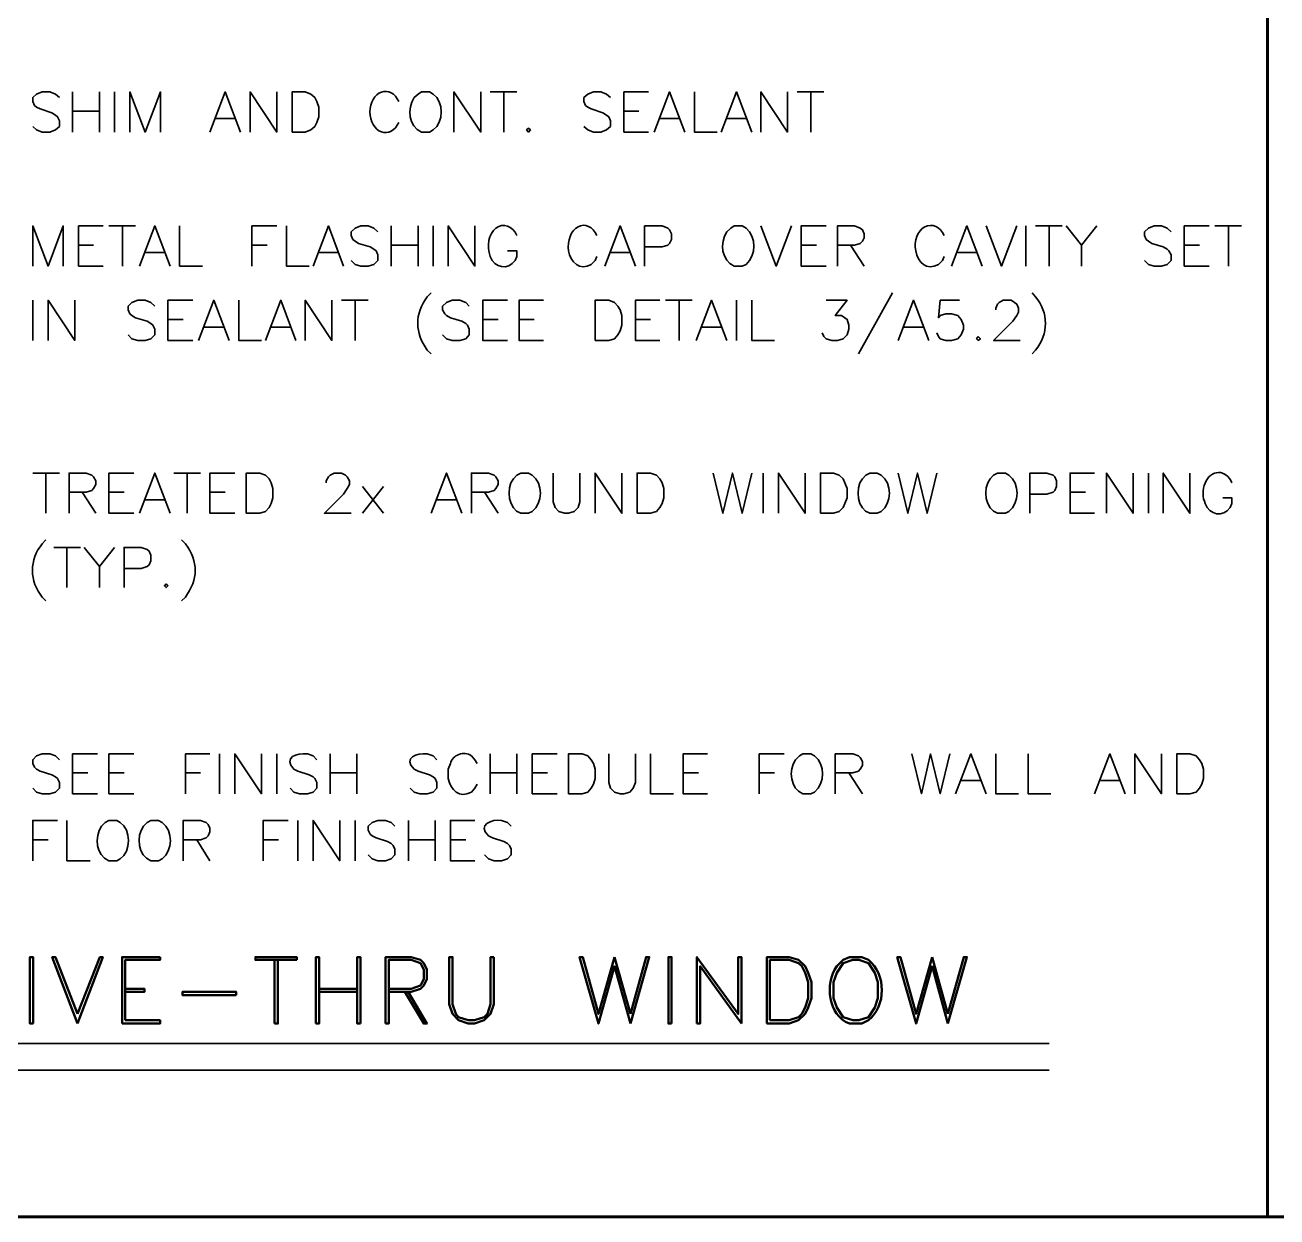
# Model space of a CAD drawing. Header units: inches. Extents: x 5 to 516, y -193 to 129.
# Drawn here: x 349.875 to 351.83, y -12.334 to -10.472 of the extents above; entities that cross this region are included whole.
import ezdxf

# ---------------------------------------------------------------- set-up
doc = ezdxf.new("R2010")
doc.units = ezdxf.units.IN
doc.header["$MEASUREMENT"] = 0
doc.layers.add('PDF6_Geometry', color=7, linetype='Continuous')

msp = doc.modelspace()

# ---------------------------------------------------------------- linework, layer by layer
at = {"layer": 'PDF6_Geometry', "lineweight": 60}
msp.add_lwpolyline([(351.8157008, -12.3344711), (351.8157008, -8.5589156)], dxfattribs=at)
at = {"layer": 'PDF6_Geometry', "lineweight": 35}
for points in [[(349.9290347, -10.5855822), (349.9229236, -10.5800267), (349.9140347, -10.5766933), (349.902368, -10.5766933), (349.8934791, -10.5800267), (349.887368, -10.5855822), (349.887368, -10.5916933), (349.8901458, -10.5978044), (349.8934791, -10.6005822), (349.8990347, -10.60336), (349.917368, -10.6094711), (349.9229236, -10.6128044), (349.9262569, -10.6155822), (349.9290347, -10.6216933), (349.9290347, -10.6305822), (349.9229236, -10.6361378), (349.9140347, -10.6394711), (349.902368, -10.6394711), (349.8934791, -10.6361378), (349.887368, -10.6305822)], [(349.9495899, -10.5766937), (349.9495899, -10.6394715)], [(349.9918121, -10.5766937), (349.9918121, -10.6394715)], [(350.0151457, -10.5766937), (350.0151457, -10.6394715)], [(350.0390341, -10.6394706), (350.0390341, -10.5766928), (350.062923, -10.6394706), (350.0868119, -10.5766928), (350.0868119, -10.6394706)], [(350.1640341, -10.6394706), (350.187923, -10.5766928), (350.2118119, -10.6394706)], [(350.2268122, -10.6394706), (350.2268122, -10.5766928), (350.2684788, -10.6394706), (350.2684788, -10.5766928)], [(350.5129231, -10.580027), (350.506812, -10.5766937), (350.4945898, -10.5766937), (350.4890342, -10.580027), (350.4829231, -10.5855826)], [(350.5451456, -10.6394706), (350.5451456, -10.5766928), (350.5873678, -10.6394706), (350.5873678, -10.5766928)], [(350.6018122, -10.5766937), (350.6434788, -10.5766937)], [(350.622923, -10.5766937), (350.622923, -10.6394715)], [(350.7895897, -10.5855822), (350.7834785, -10.5800267), (350.7745897, -10.5766933), (350.762923, -10.5766933), (350.7540341, -10.5800267), (350.747923, -10.5855822), (350.747923, -10.5916933), (350.7507008, -10.5978044), (350.7540341, -10.6005822), (350.7595897, -10.60336), (350.777923, -10.6094711), (350.7834785, -10.6128044), (350.7868119, -10.6155822), (350.7895897, -10.6216933), (350.7895897, -10.6305822), (350.7834785, -10.6361378), (350.7745897, -10.6394711), (350.762923, -10.6394711), (350.7540341, -10.6361378), (350.747923, -10.6305822)], [(350.8490344, -10.6394706), (350.810701, -10.6394706), (350.810701, -10.5766928), (350.8490344, -10.5766928)], [(350.857923, -10.6394706), (350.8818119, -10.5766928), (350.9057008, -10.6394706)], [(350.9207011, -10.5766937), (350.9207011, -10.6394715), (350.9562566, -10.6394715)], [(350.9623677, -10.6394706), (350.9862566, -10.5766928), (351.0101455, -10.6394706)], [(351.0245897, -10.6394706), (351.0245897, -10.5766928), (351.0662564, -10.6394706), (351.0662564, -10.5766928)], [(351.0812563, -10.5766937), (351.122923, -10.5766937)], [(351.1023677, -10.5766937), (351.1023677, -10.6394715)], [(349.9495899, -10.6066936), (349.9918122, -10.6066936)], [(350.810701, -10.6066936), (350.8340344, -10.6066936)], [(350.1729232, -10.6183604), (350.2029232, -10.6183604)], [(350.8668121, -10.6183604), (350.8968121, -10.6183604)], [(350.9712563, -10.6183604), (351.0012563, -10.6183604)], [(350.4945898, -10.6394715), (350.506812, -10.6394715), (350.5129231, -10.6361381)], [(349.887368, -10.8489161), (349.887368, -10.7861384), (349.9112569, -10.8489161), (349.9351458, -10.7861384), (349.9351458, -10.8489161)], [(349.9973679, -10.8489161), (349.9590346, -10.8489161), (349.9590346, -10.7861384), (349.9973679, -10.7861384)], [(350.0062566, -10.7861381), (350.0479232, -10.7861381)], [(350.0273679, -10.7861381), (350.0273679, -10.8489159)], [(350.0540347, -10.8489161), (350.0779235, -10.7861384), (350.1018124, -10.8489161)], [(350.1168121, -10.7861381), (350.1168121, -10.8489159), (350.1523677, -10.8489159)], [(350.2295898, -10.8489161), (350.2295898, -10.7861384), (350.2684787, -10.7861384)], [(350.2834788, -10.7861381), (350.2834788, -10.8489159), (350.3190344, -10.8489159)], [(350.3251455, -10.8489161), (350.3490344, -10.7861384), (350.3729232, -10.8489161)], [(350.4262564, -10.7955827), (350.4201453, -10.7894716), (350.4112564, -10.7861383), (350.3995898, -10.7861383), (350.3907009, -10.7894716), (350.3845898, -10.7955827), (350.3845898, -10.8011383), (350.3873675, -10.8072494), (350.3907009, -10.8100272), (350.3962564, -10.8133605), (350.4145898, -10.818916), (350.4201453, -10.8222494), (350.4234786, -10.8250272), (350.4262564, -10.8311383), (350.4262564, -10.8400272), (350.4201453, -10.8461383), (350.4112564, -10.848916), (350.3995898, -10.848916), (350.3907009, -10.8461383), (350.3845898, -10.8400272)], [(350.4473678, -10.7861381), (350.4473678, -10.8489159)], [(350.4890345, -10.7861381), (350.4890345, -10.8489159)], [(350.5129229, -10.7861381), (350.5129229, -10.8489159)], [(350.5362565, -10.8489161), (350.5362565, -10.7861384), (350.5779231, -10.8489161), (350.5779231, -10.7861384)], [(350.7807011, -10.8489161), (350.80459, -10.7861384), (350.8284789, -10.8489161)], [(350.8429231, -10.8489161), (350.8429231, -10.7861384), (350.8701453, -10.7861384), (350.8790342, -10.7894717), (350.881812, -10.7922495), (350.8851453, -10.7983606), (350.8851453, -10.8072495), (350.881812, -10.8133606), (350.8790342, -10.8161384), (350.8701453, -10.8189161), (350.8429231, -10.8189161)], [(351.0012564, -10.7894714), (350.9951452, -10.7861381), (350.982923, -10.7861381), (350.9773675, -10.7894714), (350.9712564, -10.7955825)], [(351.0245897, -10.7861381), (351.0484786, -10.8489159), (351.0723675, -10.7861381)], [(351.1262566, -10.8489161), (351.0873677, -10.8489161), (351.0873677, -10.7861384), (351.1262566, -10.7861384)], [(351.1440344, -10.8489161), (351.1440344, -10.7861384), (351.170701, -10.7861384), (351.1795899, -10.7894717), (351.1829232, -10.7922495), (351.185701, -10.7983606), (351.185701, -10.8044717), (351.1829232, -10.8100272), (351.1795899, -10.8133606), (351.170701, -10.8161384), (351.1440344, -10.8161384)], [(351.3223678, -10.8489161), (351.3462567, -10.7861384), (351.3701456, -10.8489161)], [(351.3762567, -10.7861381), (351.4001456, -10.8489159), (351.4240345, -10.7861381)], [(351.4384787, -10.7861381), (351.4384787, -10.8489159)], [(351.4534786, -10.7861381), (351.4951453, -10.7861381)], [(351.47459, -10.7861381), (351.47459, -10.8489159)], [(351.5012567, -10.7861381), (351.5251456, -10.8161381), (351.5251456, -10.8489159)], [(351.5490343, -10.7861381), (351.5251454, -10.8161381)], [(351.6651457, -10.7955827), (351.6590346, -10.7894716), (351.6501457, -10.7861383), (351.6384791, -10.7861383), (351.6295902, -10.7894716), (351.6234791, -10.7955827), (351.6234791, -10.8011383), (351.6262568, -10.8072494), (351.6295902, -10.8100272), (351.6351457, -10.8133605), (351.6529235, -10.818916), (351.6590346, -10.8222494), (351.6618124, -10.8250272), (351.6651457, -10.8311383), (351.6651457, -10.8400272), (351.6590346, -10.8461383), (351.6501457, -10.848916), (351.6384791, -10.848916), (351.6295902, -10.8461383), (351.6234791, -10.8400272)], [(351.7245899, -10.8489161), (351.685701, -10.8489161), (351.685701, -10.7861384), (351.7245899, -10.7861384)], [(351.7334785, -10.7861381), (351.7751452, -10.7861381)], [(351.7545899, -10.7861381), (351.7545899, -10.8489159)], [(349.9590346, -10.816138), (349.9823679, -10.816138)], [(350.0629232, -10.8278047), (350.0929232, -10.8278047)], [(350.2295898, -10.816138), (350.2534787, -10.816138)], [(350.3340346, -10.8278047), (350.3640346, -10.8278047)], [(350.4473678, -10.816138), (350.4890345, -10.816138)], [(350.6407011, -10.8400269), (350.6434788, -10.8339158), (350.6434788, -10.8250269), (350.6290344, -10.8250269)], [(350.7895897, -10.8278047), (350.8195896, -10.8278047)], [(351.0873677, -10.816138), (351.1112566, -10.816138)], [(351.1645896, -10.816138), (351.1857008, -10.8489158)], [(351.3318124, -10.8278047), (351.3612568, -10.8278047)], [(351.685701, -10.816138), (351.7095899, -10.816138)], [(350.7595899, -10.846138), (350.7657011, -10.8400269), (350.7684788, -10.8339158)], [(350.982923, -10.8489159), (350.9951452, -10.8489159), (351.0012564, -10.8461381)], [(351.3018121, -10.846138), (351.3079232, -10.8400269), (351.310701, -10.8339158)], [(349.887368, -10.9022484), (349.887368, -10.9650262)], [(349.9112565, -10.9650265), (349.9112565, -10.9022487), (349.9529231, -10.9650265), (349.9529231, -10.9022487)], [(350.0779231, -10.911693), (350.071812, -10.9055819), (350.0629231, -10.9022486), (350.0512565, -10.9022486), (350.0423676, -10.9055819), (350.0362565, -10.911693), (350.0362565, -10.9172486), (350.0390343, -10.9233597), (350.0423676, -10.9261375), (350.0479231, -10.9294708), (350.0662565, -10.9350264), (350.071812, -10.9383597), (350.0751454, -10.9411375), (350.0779231, -10.9472486), (350.0779231, -10.9561375), (350.071812, -10.9622486), (350.0629231, -10.9650264), (350.0512565, -10.9650264), (350.0423676, -10.9622486), (350.0362565, -10.9561375)], [(350.1373679, -10.9650265), (350.098479, -10.9650265), (350.098479, -10.9022487), (350.1373679, -10.9022487)], [(350.1462565, -10.9650265), (350.1701454, -10.9022487), (350.1940343, -10.9650265)], [(350.2090346, -10.9022484), (350.2090346, -10.9650262), (350.2445901, -10.9650262)], [(350.2507012, -10.9650265), (350.2745901, -10.9022487), (350.298479, -10.9650265)], [(350.3129232, -10.9650265), (350.3129232, -10.9022487), (350.3545898, -10.9650265), (350.3545898, -10.9022487)], [(350.3695898, -10.9022484), (350.4112565, -10.9022484)], [(350.3907012, -10.9022484), (350.3907012, -10.9650262)], [(350.5095897, -10.8905828), (350.5034786, -10.8966939)], [(350.5690346, -10.911693), (350.563479, -10.9055819), (350.5545902, -10.9022486), (350.5423679, -10.9022486), (350.533479, -10.9055819), (350.5273679, -10.911693), (350.5273679, -10.9172486), (350.5307013, -10.9233597), (350.533479, -10.9261375), (350.5395902, -10.9294708), (350.5573679, -10.9350264), (350.563479, -10.9383597), (350.5662568, -10.9411375), (350.5690346, -10.9472486), (350.5690346, -10.9561375), (350.563479, -10.9622486), (350.5545902, -10.9650264), (350.5423679, -10.9650264), (350.533479, -10.9622486), (350.5273679, -10.9561375)], [(350.6290343, -10.9650265), (350.5901454, -10.9650265), (350.5901454, -10.9022487), (350.6290343, -10.9022487)], [(350.6851454, -10.9650265), (350.646812, -10.9650265), (350.646812, -10.9022487), (350.6851454, -10.9022487)], [(350.866812, -10.9650265), (350.8284787, -10.9650265), (350.8284787, -10.9022487), (350.866812, -10.9022487)], [(350.8757012, -10.9022484), (350.9173679, -10.9022484)], [(350.896812, -10.9022484), (350.896812, -10.9650262)], [(350.9234787, -10.9650265), (350.9473676, -10.9022487), (350.9712565, -10.9650265)], [(350.9862562, -10.9022484), (350.9862562, -10.9650262)], [(351.0101453, -10.9022484), (351.0101453, -10.9650262), (351.0457008, -10.9650262)], [(351.1262567, -10.9022484), (351.1590345, -10.9022484), (351.1407012, -10.9261373), (351.1501456, -10.9261373), (351.1557012, -10.9294706), (351.1590345, -10.9322484), (351.1618123, -10.9411373), (351.1618123, -10.9472484), (351.1590345, -10.9561373), (351.1529234, -10.9622484), (351.1440345, -10.9650262), (351.1351456, -10.9650262), (351.1262567, -10.9622484), (351.1229234, -10.9589151), (351.1201456, -10.9533595)], [(351.2301454, -10.8905828), (351.176812, -10.9861383)], [(351.2390344, -10.9650265), (351.2629233, -10.9022487), (351.2868122, -10.9650265)], [(351.3345901, -10.9022484), (351.3045901, -10.9022484), (351.3018123, -10.9294706), (351.3045901, -10.9261373), (351.313479, -10.9233595), (351.3223678, -10.9233595), (351.3318123, -10.9261373), (351.3373678, -10.9322484), (351.3407012, -10.9411373), (351.3407012, -10.9472484), (351.3373678, -10.9561373), (351.3318123, -10.9622484), (351.3223678, -10.9650262), (351.313479, -10.9650262), (351.3045901, -10.9622484), (351.3018123, -10.9589151), (351.2990345, -10.9533595)], [(351.3912567, -10.9172484), (351.3912567, -10.9144706), (351.3940345, -10.9083595), (351.3968122, -10.9055817), (351.4029234, -10.9022484), (351.4151456, -10.9022484), (351.4207011, -10.9055817), (351.4240345, -10.9083595), (351.4268122, -10.9144706), (351.4268122, -10.9205817), (351.4240345, -10.9261373), (351.4179234, -10.9350262), (351.3879234, -10.9650262), (351.42959, -10.9650262)], [(350.098479, -10.9322495), (350.1223679, -10.9322495)], [(350.1551456, -10.9444712), (350.1851456, -10.9444712)], [(350.2595898, -10.9444712), (350.2895898, -10.9444712)], [(350.5901454, -10.9322495), (350.6140343, -10.9322495)], [(350.646812, -10.9322495), (350.6707009, -10.9322495)], [(350.8284787, -10.9322495), (350.8523675, -10.9322495)], [(350.9323678, -10.9444712), (350.9623678, -10.9444712)], [(351.247923, -10.9444712), (351.277923, -10.9444712)], [(350.5034786, -10.9800272), (350.5095897, -10.9861383)], [(349.887368, -11.1722487), (349.9290347, -11.1722487)], [(349.9079233, -11.1722487), (349.9079233, -11.2350265)], [(349.9440346, -11.2350268), (349.9440346, -11.172249), (349.9707013, -11.172249), (349.9795902, -11.1755823), (349.9823679, -11.1783601), (349.9857013, -11.1844712), (349.9857013, -11.1900268), (349.9823679, -11.1961379), (349.9795902, -11.1994712), (349.9707013, -11.202249), (349.9440346, -11.202249)], [(350.0451455, -11.2350268), (350.0062566, -11.2350268), (350.0062566, -11.172249), (350.0451455, -11.172249)], [(350.0540347, -11.2350268), (350.0779235, -11.172249), (350.1018124, -11.2350268)], [(350.107923, -11.1722487), (350.1495897, -11.1722487)], [(350.1284789, -11.1722487), (350.1284789, -11.2350265)], [(350.202923, -11.2350268), (350.1640341, -11.2350268), (350.1640341, -11.172249), (350.202923, -11.172249)], [(350.3457013, -11.1872487), (350.3457013, -11.1844709), (350.3490346, -11.1783598), (350.3518124, -11.175582), (350.3579235, -11.1722487), (350.3695902, -11.1722487), (350.3757013, -11.175582), (350.3784791, -11.1783598), (350.3818124, -11.1844709), (350.3818124, -11.1900265), (350.3784791, -11.1961376), (350.3729235, -11.2050265), (350.3429235, -11.2350265), (350.3845902, -11.2350265)], [(350.5095897, -11.2350268), (350.5334786, -11.172249), (350.5573675, -11.2350268)], [(350.5723678, -11.2350268), (350.5723678, -11.172249), (350.5990345, -11.172249), (350.6079234, -11.1755823), (350.6107011, -11.1783601), (350.6140345, -11.1844712), (350.6140345, -11.1900268), (350.6107011, -11.1961379), (350.6079234, -11.1994712), (350.5990345, -11.202249), (350.5723678, -11.202249)], [(350.6673675, -11.1755821), (350.6618119, -11.1722487), (350.6495897, -11.1722487), (350.6434786, -11.1755821), (350.637923, -11.1811376)], [(350.7001455, -11.1722487), (350.7001455, -11.2172487), (350.7034788, -11.2261376), (350.7090343, -11.2322487), (350.7179232, -11.2350265), (350.7240343, -11.2350265), (350.7329232, -11.2322487), (350.7390343, -11.2261376), (350.7418121, -11.2172487), (350.7418121, -11.1722487)], [(350.7657012, -11.2350268), (350.7657012, -11.172249), (350.8073678, -11.2350268), (350.8073678, -11.172249)], [(350.9501455, -11.1722487), (350.9651454, -11.2350265), (350.9801454, -11.1722487), (350.9951454, -11.2350265), (351.0101454, -11.1722487)], [(351.0279229, -11.1722487), (351.0279229, -11.2350265)], [(351.0518119, -11.2350268), (351.0518119, -11.172249), (351.0934786, -11.2350268), (351.0934786, -11.172249)], [(351.2123673, -11.1755821), (351.2062562, -11.1722487), (351.1945895, -11.1722487), (351.1884784, -11.1755821), (351.1829229, -11.1811376)], [(351.2390344, -11.1722487), (351.2540344, -11.2350265), (351.2690344, -11.1722487), (351.2840344, -11.2350265), (351.2990344, -11.1722487)], [(351.4118121, -11.1755821), (351.4062566, -11.1722487), (351.3940343, -11.1722487), (351.3879232, -11.1755821), (351.3823677, -11.1811376)], [(351.4445895, -11.2350268), (351.4445895, -11.172249), (351.4712562, -11.172249), (351.4807007, -11.1755823), (351.4834784, -11.1783601), (351.4862562, -11.1844712), (351.4862562, -11.1933601), (351.4834784, -11.1994712), (351.4807007, -11.202249), (351.4712562, -11.2050268), (351.4445895, -11.2050268)], [(351.5457009, -11.2350268), (351.5073676, -11.2350268), (351.5073676, -11.172249), (351.5457009, -11.172249)], [(351.5640342, -11.2350268), (351.5640342, -11.172249), (351.6057009, -11.2350268), (351.6057009, -11.172249)], [(351.6295899, -11.1722487), (351.6295899, -11.2350265)], [(351.6529229, -11.2350268), (351.6529229, -11.172249), (351.6945895, -11.2350268), (351.6945895, -11.172249)], [(349.9645899, -11.2022486), (349.985701, -11.2350264)], [(350.0062566, -11.2022486), (350.0301455, -11.2022486)], [(350.1640341, -11.2022486), (350.187923, -11.2022486)], [(350.4351455, -11.1933601), (350.4023677, -11.2350268)], [(350.4023679, -11.1933601), (350.4351457, -11.2350268)], [(350.5929231, -11.2022486), (350.6140342, -11.2350264)], [(351.5073676, -11.2022486), (351.5312565, -11.2022486)], [(350.0629232, -11.2139154), (350.0929232, -11.2139154)], [(350.5184788, -11.2139154), (350.5484788, -11.2139154)], [(351.7573675, -11.2261376), (351.7601452, -11.2200265), (351.7601452, -11.2111376), (351.7457008, -11.2111376)], [(350.6495897, -11.2350265), (350.6618119, -11.2350265), (350.6673675, -11.2322487)], [(351.1945895, -11.2350265), (351.2062562, -11.2350265), (351.2123673, -11.2322487)], [(351.3940343, -11.2350265), (351.4062566, -11.2350265), (351.4118121, -11.2322487)], [(349.9079233, -11.2766934), (349.9023677, -11.2828046)], [(350.1195898, -11.2766934), (350.1257009, -11.2828046)], [(349.9201456, -11.2883602), (349.9618122, -11.2883602)], [(349.9407009, -11.2883602), (349.9407009, -11.351138)], [(349.9679231, -11.2883602), (349.991812, -11.3183602), (349.991812, -11.351138)], [(350.0151457, -11.2883602), (349.9918123, -11.3183602)], [(350.0301456, -11.3511382), (350.0301456, -11.2883605), (350.0568123, -11.2883605), (350.0662567, -11.2916938), (350.0690345, -11.2944716), (350.0718123, -11.3005827), (350.0718123, -11.3094716), (350.0690345, -11.3155827), (350.0662567, -11.3183605), (350.0568123, -11.3211382), (350.0301456, -11.3211382)], [(349.9023677, -11.3661379), (349.9079233, -11.3716934)], [(350.1257009, -11.3661379), (350.1195898, -11.3716934)], [(349.9290347, -11.6200264), (349.9229236, -11.6139152), (349.9140347, -11.6111375), (349.902368, -11.6111375), (349.8934791, -11.6139152), (349.887368, -11.6200264), (349.887368, -11.6261375), (349.8901458, -11.631693), (349.8934791, -11.6350264), (349.8990347, -11.6378041), (349.917368, -11.6439152), (349.9229236, -11.646693), (349.9262569, -11.6494708), (349.9290347, -11.6555819), (349.9290347, -11.6644708), (349.9229236, -11.6705819), (349.9140347, -11.6733597), (349.902368, -11.6733597), (349.8934791, -11.6705819), (349.887368, -11.6644708)], [(349.9884788, -11.6733598), (349.9495899, -11.6733598), (349.9495899, -11.6111376), (349.9884788, -11.6111376)], [(350.0451455, -11.6733598), (350.0062566, -11.6733598), (350.0062566, -11.6111376), (350.0451455, -11.6111376)], [(350.1257012, -11.6733598), (350.1257012, -11.6111376), (350.1640346, -11.6111376)], [(350.1790347, -11.6111378), (350.1790347, -11.6733601)], [(350.2029231, -11.6733598), (350.2029231, -11.6111376), (350.2445898, -11.6733598), (350.2445898, -11.6111376)], [(350.2684788, -11.6111378), (350.2684788, -11.6733601)], [(350.3312563, -11.6200264), (350.3251452, -11.6139152), (350.3162563, -11.6111375)], [(350.3518122, -11.6111378), (350.3518122, -11.6733601)], [(350.3934788, -11.6111378), (350.3934788, -11.6733601)], [(350.5184788, -11.6200264), (350.5129233, -11.6139152), (350.5034788, -11.6111375)], [(350.6018122, -11.6111378), (350.6018122, -11.6733601)], [(350.6434788, -11.6111378), (350.6434788, -11.6733601)], [(350.7062568, -11.6733598), (350.6673679, -11.6733598), (350.6673679, -11.6111376), (350.7062568, -11.6111376)], [(350.786812, -11.6111378), (350.786812, -11.6555823), (350.7895898, -11.6644712), (350.7957009, -11.6705823), (350.8045898, -11.6733601), (350.8107009, -11.6733601), (350.8195898, -11.6705823), (350.8251453, -11.6644712), (350.8284787, -11.6555823), (350.8284787, -11.6111378)], [(350.8523677, -11.6111378), (350.8523677, -11.6733601), (350.8879233, -11.6733601)], [(350.9412562, -11.6733598), (350.9029229, -11.6733598), (350.9029229, -11.6111376), (350.9412562, -11.6111376)], [(351.021812, -11.6733598), (351.021812, -11.6111376), (351.0607009, -11.6111376)], [(351.1084787, -11.6139156), (351.1023676, -11.6111378), (351.0901454, -11.6111378), (351.0845898, -11.6139156), (351.0784787, -11.6200267)], [(351.1407012, -11.6733598), (351.1407012, -11.6111376), (351.1679234, -11.6111376), (351.1768123, -11.6139153), (351.17959, -11.6166931), (351.1829234, -11.6228042), (351.1829234, -11.6289153), (351.17959, -11.6350265), (351.1768123, -11.6378042), (351.1679234, -11.640582), (351.1407012, -11.640582)], [(351.2601453, -11.6111378), (351.2751453, -11.6733601), (351.2895897, -11.6111378), (351.3045897, -11.6733601), (351.3195897, -11.6111378)], [(351.3284786, -11.6733598), (351.3523675, -11.6111376), (351.3762564, -11.6733598)], [(351.3912567, -11.6111378), (351.3912567, -11.6733601), (351.4268122, -11.6733601)], [(351.4418119, -11.6111378), (351.4418119, -11.6733601), (351.4773674, -11.6733601)], [(351.5457011, -11.6733598), (351.5695899, -11.6111376), (351.5934788, -11.6733598)], [(351.6084785, -11.6733598), (351.6084785, -11.6111376), (351.6501452, -11.6733598), (351.6501452, -11.6111376)], [(349.9495899, -11.6405828), (349.9734788, -11.6405828)], [(350.0062566, -11.6405828), (350.0301455, -11.6405828)], [(350.1257012, -11.6405828), (350.1495901, -11.6405828)], [(350.2951452, -11.6350264), (350.3012563, -11.6378041), (350.3190341, -11.6439152), (350.3251452, -11.646693), (350.327923, -11.6494708), (350.3312563, -11.6555819), (350.3312563, -11.6644708), (350.3251452, -11.6705819), (350.3162563, -11.6733597), (350.3040341, -11.6733597), (350.2951452, -11.6705819), (350.2895897, -11.6644708)], [(350.3518122, -11.6405828), (350.3934788, -11.6405828)], [(350.4829233, -11.6350264), (350.4890344, -11.6378041), (350.5068122, -11.6439152), (350.5129233, -11.646693), (350.5157011, -11.6494708), (350.5184788, -11.6555819), (350.5184788, -11.6644708), (350.5129233, -11.6705819), (350.5034788, -11.6733597), (350.4918122, -11.6733597), (350.4829233, -11.6705819), (350.4768122, -11.6644708)], [(350.6018122, -11.6405828), (350.6434788, -11.6405828)], [(350.6673679, -11.6405828), (350.6912568, -11.6405828)], [(350.9029229, -11.6405828), (350.9268118, -11.6405828)], [(351.021812, -11.6405828), (351.0457009, -11.6405828)], [(351.161812, -11.6405828), (351.1829231, -11.6733606)], [(350.5723674, -11.6705822), (350.577923, -11.6644711), (350.5812563, -11.65836)], [(351.0901454, -11.6733601), (351.1023676, -11.6733601), (351.1084787, -11.6705823)], [(351.3373677, -11.6528045), (351.3673677, -11.6528045)], [(351.5551457, -11.6528045), (351.5845901, -11.6528045)], [(349.887368, -11.7778045), (349.887368, -11.7150267), (349.9262569, -11.7150267)], [(349.9407009, -11.7150264), (349.9407009, -11.7778042), (349.976812, -11.7778042)], [(350.0240343, -11.7183598), (350.0184788, -11.7150264), (350.0062566, -11.7150264), (350.000701, -11.7183598), (349.9945899, -11.7239153)], [(350.0895901, -11.7183598), (350.0840345, -11.7150264), (350.0718123, -11.7150264), (350.0662567, -11.7183598), (350.0601456, -11.7239153)], [(350.1223675, -11.7778045), (350.1223675, -11.7150267), (350.1495897, -11.7150267), (350.1584786, -11.7183601), (350.1612564, -11.7211378), (350.1640341, -11.7272489), (350.1640341, -11.7328045), (350.1612564, -11.7389156), (350.1584786, -11.7422489), (350.1495897, -11.7450267), (350.1223675, -11.7450267)], [(350.2473675, -11.7778045), (350.2473675, -11.7150267), (350.2862564, -11.7150267)], [(350.3012564, -11.7150264), (350.3012564, -11.7778042)], [(350.3251455, -11.7778045), (350.3251455, -11.7150267), (350.3668121, -11.7778045), (350.3668121, -11.7150267)], [(350.3907012, -11.7150264), (350.3907012, -11.7778042)], [(350.4529231, -11.7239161), (350.4473676, -11.7183605), (350.4384787, -11.7150272), (350.4262565, -11.7150272), (350.4173676, -11.7183605), (350.4112565, -11.7239161), (350.4112565, -11.7300272), (350.4145898, -11.7361383), (350.4173676, -11.7389161), (350.4234787, -11.7422494), (350.4412565, -11.747805), (350.4473676, -11.7511383), (350.4501454, -11.7539161), (350.4529231, -11.7600272), (350.4529231, -11.7689161), (350.4473676, -11.7750272), (350.4384787, -11.777805), (350.4262565, -11.777805), (350.4173676, -11.7750272), (350.4112565, -11.7689161)], [(350.4740345, -11.7150264), (350.4740345, -11.7778042)], [(350.5157012, -11.7150264), (350.5157012, -11.7778042)], [(350.577923, -11.7778045), (350.5395897, -11.7778045), (350.5395897, -11.7150267), (350.577923, -11.7150267)], [(350.6345897, -11.7239161), (350.6290342, -11.7183605), (350.6195897, -11.7150272)], [(349.887368, -11.7450264), (349.9112569, -11.7450264)], [(350.1434789, -11.7450264), (350.1640344, -11.7778041)], [(350.2473675, -11.7450264), (350.2712564, -11.7450264)], [(350.4740345, -11.7450264), (350.5157012, -11.7450264)], [(350.5395897, -11.7450264), (350.5634785, -11.7450264)], [(350.5990342, -11.7389161), (350.6051453, -11.7422494), (350.6229231, -11.747805), (350.6290342, -11.7511383), (350.631812, -11.7539161), (350.6345897, -11.7600272), (350.6345897, -11.7689161), (350.6290342, -11.7750272), (350.6195897, -11.777805), (350.6079231, -11.777805), (350.5990342, -11.7750272), (350.5929231, -11.7689161)], [(350.0062566, -11.7778042), (350.0184788, -11.7778042), (350.0240343, -11.7750264)], [(350.0718123, -11.7778042), (350.0840345, -11.7778042), (350.0895901, -11.7750264)], [(348.465701, -12.0633597), (351.4745897, -12.0633597)], [(348.465701, -12.1050264), (351.4745897, -12.1050264)]]:
    msp.add_lwpolyline(points, dxfattribs=at)
for points in [[(350.2923679, -10.6394706), (350.2923679, -10.5766928), (350.3129234, -10.5766928), (350.3218123, -10.5800262), (350.3279234, -10.5855817), (350.3312568, -10.5916928), (350.3340346, -10.6005817), (350.3340346, -10.6155817), (350.3312568, -10.6244706), (350.3279234, -10.6305817), (350.3218123, -10.6361373), (350.3129234, -10.6394706)], [(350.661812, -10.6333603), (350.6584787, -10.6361381), (350.661812, -10.6394714), (350.6645898, -10.6361381)], [(350.7657012, -10.9650265), (350.7657012, -10.9022487), (350.7868123, -10.9022487), (350.7957012, -10.905582), (350.8012567, -10.9116931), (350.8045901, -10.9172487), (350.8073678, -10.9261376), (350.8073678, -10.9411376), (350.8045901, -10.9500265), (350.8012567, -10.9561376), (350.7957012, -10.9622487), (350.7868123, -10.9650265)], [(351.3640344, -10.958915), (351.3612567, -10.9622484), (351.3640344, -10.9650262), (351.3673678, -10.9622484)], [(350.2207013, -11.2350268), (350.2207013, -11.172249), (350.2418124, -11.172249), (350.2507013, -11.1755823), (350.2568124, -11.1811379), (350.2595902, -11.187249), (350.262368, -11.1961379), (350.262368, -11.2111379), (350.2595902, -11.2200268), (350.2568124, -11.2261379), (350.2507013, -11.232249), (350.2418124, -11.2350268)], [(350.8312563, -11.2350268), (350.8312563, -11.172249), (350.8523674, -11.172249), (350.8612563, -11.1755823), (350.8668119, -11.1811379), (350.8701452, -11.187249), (350.872923, -11.1961379), (350.872923, -11.2111379), (350.8701452, -11.2200268), (350.8668119, -11.2261379), (350.8612563, -11.232249), (350.8523674, -11.2350268)], [(351.1173676, -11.2350268), (351.1173676, -11.172249), (351.1379232, -11.172249), (351.1468121, -11.1755823), (351.1529232, -11.1811379), (351.155701, -11.187249), (351.1590343, -11.1961379), (351.1590343, -11.2111379), (351.155701, -11.2200268), (351.1529232, -11.2261379), (351.1468121, -11.232249), (351.1379232, -11.2350268)], [(350.0957013, -11.3450268), (350.0929235, -11.3483602), (350.0957013, -11.3511379), (350.0984791, -11.3483602)], [(350.7240345, -11.6733598), (350.7240345, -11.6111376), (350.7451456, -11.6111376), (350.7540345, -11.6139153), (350.7595901, -11.6200265), (350.7629234, -11.6261376), (350.7657012, -11.6350265), (350.7657012, -11.6494709), (350.7629234, -11.6583598), (350.7595901, -11.6644709), (350.7540345, -11.670582), (350.7451456, -11.6733598)], [(351.6740343, -11.6733598), (351.6740343, -11.6111376), (351.6945898, -11.6111376), (351.7040343, -11.6139153), (351.7095898, -11.6200265), (351.7129231, -11.6261376), (351.7157009, -11.6350265), (351.7157009, -11.6494709), (351.7129231, -11.6583598), (351.7095898, -11.6644709), (351.7040343, -11.670582), (351.6945898, -11.6733598)]]:
    msp.add_lwpolyline(points, close=True, dxfattribs=at)
for points in [[(351.4479233, -10.8905828), (351.4534789, -10.8966939, -0.369416811), (351.4534789, -10.9800272), (351.4479233, -10.9861383)], [(350.5812563, -11.6261378), (350.577923, -11.6200267), (350.5723674, -11.6139156, 0.508478841), (350.5395897, -11.6261378), (350.5362563, -11.6350267), (350.5362563, -11.6494711)]]:
    msp.add_lwpolyline(points, format="xyb", dxfattribs=at)
at = {"layer": 'PDF6_Geometry', "lineweight": 50}
for points in [[(349.8879232, -12.032249), (349.8879232, -11.9283601), (349.8829232, -11.9283601), (349.8829232, -12.032249)], [(350.2995896, -11.9328046), (350.2351452, -11.9328046), (350.2351452, -11.9283601), (350.2995896, -11.9283601)], [(350.3295897, -12.0322488), (350.3295897, -11.9283599), (350.3345897, -11.9283599), (350.3345897, -12.0322488)], [(350.3990342, -12.032249), (350.3990342, -11.9283601), (350.3940342, -11.9283601), (350.3940342, -12.032249)], [(350.6073675, -11.9283601), (350.6023675, -11.9283601), (350.6023675, -12.002249), (350.5973675, -12.017249), (350.5923675, -12.022249), (350.5773675, -12.027249), (350.5673675, -12.027249), (350.5523675, -12.022249), (350.5479231, -12.017249), (350.5429231, -12.002249), (350.5429231, -11.9283601), (350.5379231, -11.9283601), (350.5379231, -12.002249), (350.5429231, -12.017249), (350.5523675, -12.027249), (350.5673675, -12.032249), (350.5773675, -12.032249), (350.5923675, -12.027249), (350.6023675, -12.017249), (350.6073675, -12.002249)], [(350.8851455, -12.032249), (350.8851455, -11.9283601), (350.8801455, -11.9283601), (350.8801455, -12.032249)], [(351.0340343, -12.032249), (351.0684788, -12.032249), (351.0834788, -12.027249), (351.0934788, -12.017249), (351.0984788, -12.007249), (351.1034788, -11.9928046), (351.1034788, -11.9678046), (351.0984788, -11.9528046), (351.0934788, -11.9428046), (351.0834788, -11.9328046), (351.0684788, -11.9283601), (351.0340343, -11.9283601)], [(351.0384786, -12.0272488), (351.0684786, -12.0272488), (351.0834786, -12.0222488), (351.0884786, -12.0172488), (351.0934786, -12.0072488), (351.0984786, -11.9928044), (351.0984786, -11.9678044), (351.0934786, -11.9528044), (351.0884786, -11.9428044), (351.0834786, -11.9378044), (351.0684786, -11.9328044), (351.0384786, -11.9328044)], [(351.1679234, -11.9328044), (351.1529234, -11.9378044), (351.1429234, -11.9528044), (351.1379234, -11.9678044), (351.1379234, -11.9928044), (351.1429234, -12.0072488), (351.1529234, -12.0222488), (351.1679234, -12.0272488), (351.1773678, -12.0272488), (351.1923678, -12.0222488), (351.2023678, -12.0072488), (351.2073678, -11.9928044), (351.2073678, -11.9678044), (351.2023678, -11.9528044), (351.1923678, -11.9378044), (351.1773678, -11.9328044)], [(350.2051453, -11.9878046), (350.1212564, -11.9878046), (350.1212564, -11.9828046), (350.2051453, -11.9828046)]]:
    msp.add_lwpolyline(points, close=True, dxfattribs=at)
for points in [[(349.9573674, -12.0322488), (349.917923, -11.9283599), (349.922923, -11.9283599), (349.9573674, -12.0172488)], [(349.9573675, -12.032249), (349.9968119, -11.9283601), (349.9923675, -11.9283601), (349.9573675, -12.017249)], [(350.0862563, -11.9283601), (350.0268118, -11.9283601), (350.0268118, -12.032249)], [(350.0862567, -11.92836), (350.0862567, -11.9328044), (350.0318122, -11.9328044), (350.0318122, -12.0272488)], [(350.2701454, -11.9328044), (350.2701454, -12.0322488), (350.2651454, -12.0322488)], [(350.2651457, -11.9328044), (350.2651457, -12.0322488)], [(350.4434785, -11.9778044), (350.4784785, -11.9778044), (350.4929229, -11.9728044), (350.4979229, -11.9628044), (350.4979229, -11.9478044), (350.4929229, -11.9378044), (350.4784785, -11.9328044), (350.4434785, -11.9328044), (350.4434785, -12.0322488), (350.4384785, -12.0322488)], [(350.4434787, -11.9828046), (350.4784787, -11.9828046), (350.4929232, -11.9778046), (350.4979232, -11.9728046), (350.5029232, -11.9628046), (350.5029232, -11.9478046), (350.4979232, -11.9378046), (350.4929232, -11.9328046), (350.4784787, -11.9283601), (350.4384787, -11.9283601), (350.4384787, -12.032249)], [(350.820701, -12.0322488), (350.795701, -11.9428043), (350.770701, -12.0322488), (350.7412565, -11.9283599), (350.7462565, -11.9283599), (350.770701, -12.0172488), (350.795701, -11.9283599)], [(350.7957011, -11.9283601), (350.8207011, -12.017249)], [(350.8207011, -12.032249), (350.8501456, -11.9283601), (350.8451456, -11.9283601), (350.8207011, -12.017249)], [(350.994034, -12.0322484), (350.9295896, -11.942804), (350.9295896, -12.0322484), (350.9245896, -12.0322484)], [(350.9940342, -12.032249), (350.9940342, -11.9283601), (350.9890342, -11.9283601), (350.9890342, -12.017249), (350.9245898, -11.9283601), (350.9245898, -12.032249)], [(351.1923675, -11.9328046), (351.1823675, -11.9283601), (351.162923, -11.9283601), (351.152923, -11.9328046), (351.142923, -11.9428046)], [(351.3162567, -12.0322488), (351.2918122, -11.9428043), (351.2668122, -12.0322488), (351.2373678, -11.9283599), (351.2423678, -11.9283599), (351.2668122, -12.0172488), (351.2918122, -11.9283599)], [(351.2918118, -11.9283601), (351.3162562, -12.017249)], [(351.3162563, -12.032249), (351.3462563, -11.9283601), (351.3412563, -11.9283601), (351.3162563, -12.017249)], [(350.0318122, -11.9778043), (350.0618122, -11.9778043), (350.0618122, -11.9828043), (350.0318122, -11.9828043)], [(350.3345901, -11.9778043), (350.3940345, -11.9778043)], [(350.3345901, -11.9828046), (350.3940345, -11.9828046)], [(350.4684786, -11.9828046), (350.4979231, -12.0322491), (350.5029231, -12.0322491), (350.4734786, -11.9828046)], [(350.0318122, -12.0272484), (350.0862567, -12.0272484), (350.0862567, -12.0322484), (350.0268122, -12.0322484)], [(351.162923, -12.032249), (351.1823675, -12.032249), (351.1923675, -12.027249)]]:
    msp.add_lwpolyline(points, dxfattribs=at)
at = {"layer": 'PDF6_Geometry', "lineweight": 60}
msp.add_lwpolyline([(334.3940348, -12.3344711), (355.5607009, -12.3344711)], close=True, dxfattribs=at)
at = {"layer": 'PDF6_Geometry', "lineweight": 35}
for centre, major_axis, ratio, start_param, end_param in [((350.4381647, -10.6080469), (-0.0000711, 0.0322806), 0.750399506, 5.241955678, 10.460135848), ((350.6229944, -10.8183475), (-0.0007882, 0.0331724), 0.72848147, 5.240267168, 8.324970088), ((350.7479465, -10.8189869), (-0.0006318, 0.0338332), 0.71976922, 5.254628875, 8.020016279), ((351.2896663, -10.8168744), (0.0001684, 0.0316192), 0.765517686, 5.237282069, 8.118790541), ((351.7392545, -11.203509), (-0.0000875, 0.0321696), 0.753107475, 5.240139893, 8.39101693)]:
    msp.add_ellipse(centre, major_axis=major_axis, ratio=ratio, start_param=start_param, end_param=end_param, dxfattribs=at)
for points in [[(350.4829231, -10.5855826), (350.4717287, -10.6028881), (350.4743398, -10.6303881), (350.4945898, -10.6394715)], [(350.5129231, -10.6361381), (350.529312, -10.6238048), (350.529312, -10.5923604), (350.5129231, -10.580027)], [(351.0012564, -10.8461381), (351.0174138, -10.8321196), (351.0180527, -10.8035825), (351.0012564, -10.7894714)], [(350.9712564, -10.7955825), (350.9597656, -10.8120362), (350.9630434, -10.8407029), (350.982923, -10.8489159)], [(350.7240344, -10.8250269), (350.726877, -10.8421288), (350.7421825, -10.8572677), (350.7595899, -10.846138)], [(351.2662566, -10.8250269), (351.2694047, -10.8436195), (351.2834881, -10.8563695), (351.3018121, -10.846138)], [(350.6018122, -10.8339158), (350.6084325, -10.8518047), (350.6292381, -10.8558788), (350.6407011, -10.8400269)], [(350.5034786, -10.8966939), (350.4834786, -10.9225921), (350.4838305, -10.954055), (350.5034786, -10.9800272)], [(350.637923, -11.1811376), (350.6260341, -11.1968043), (350.6302656, -11.2292117), (350.6495897, -11.2350265)], [(350.6673675, -11.2322487), (350.6840527, -11.2188413), (350.6847656, -11.1886191), (350.6673675, -11.1755821)], [(351.1829229, -11.1811376), (351.171034, -11.1968043), (351.1752655, -11.2292117), (351.1945895, -11.2350265)], [(351.2123673, -11.2322487), (351.2290525, -11.2188413), (351.2297655, -11.1886191), (351.2123673, -11.1755821)], [(351.3823677, -11.1811376), (351.3704788, -11.1968043), (351.3747103, -11.229221), (351.3940343, -11.2350265)], [(351.4118121, -11.2322487), (351.4284973, -11.2188413), (351.4292103, -11.1886191), (351.4118121, -11.1755821)], [(351.7184786, -11.2200265), (351.725099, -11.2379154), (351.7459045, -11.2419894), (351.7573675, -11.2261376)], [(349.9023677, -11.2828046), (349.8816918, -11.306462), (349.8820622, -11.3423879), (349.9023677, -11.3661379)], [(350.1257009, -11.2828046), (350.1464324, -11.3113231), (350.1460157, -11.3375083), (350.1257009, -11.3661379)], [(350.3162563, -11.6111375), (350.2994693, -11.6084338), (350.2785619, -11.616869), (350.2951452, -11.6350264)], [(350.5034788, -11.6111375), (350.487414, -11.6087208), (350.4650344, -11.6169523), (350.4829233, -11.6350264)], [(351.0784787, -11.6200267), (351.0673861, -11.6367212), (351.0700343, -11.6650452), (351.0901454, -11.6733601)], [(351.1084787, -11.6705823), (351.1248491, -11.6564249), (351.1248584, -11.628073), (351.1084787, -11.6139156)], [(350.5362563, -11.6494711), (350.5406267, -11.6674341), (350.5530248, -11.6810452), (350.5723674, -11.6705822)], [(349.9945899, -11.7239153), (349.9834973, -11.7407487), (349.9859788, -11.7693783), (350.0062566, -11.7778042)], [(350.0240343, -11.7750264), (350.0408399, -11.7632116), (350.041414, -11.7296468), (350.0240343, -11.7183598)], [(350.0601456, -11.7239153), (350.0486086, -11.7396931), (350.0517104, -11.7705264), (350.0718123, -11.7778042)], [(350.0895901, -11.7750264), (350.1062752, -11.761619), (350.1069882, -11.7313968), (350.0895901, -11.7183598)], [(350.6195897, -11.7150272), (350.6043212, -11.712342), (350.5807286, -11.7220457), (350.5990342, -11.7389161)]]:
    msp.add_open_spline(points, degree=3, dxfattribs=at)
at = {"layer": 'PDF6_Geometry', "lineweight": 50}
for points in [[(351.142923, -11.9428046), (351.1243397, -11.9705916), (351.128599, -12.0190175), (351.162923, -12.032249)], [(351.1923675, -12.027249), (351.2204693, -12.0052768), (351.2203675, -11.9547953), (351.1923675, -11.9328046)]]:
    msp.add_open_spline(points, degree=3, dxfattribs=at)

doc.saveas('drawing.dxf')
